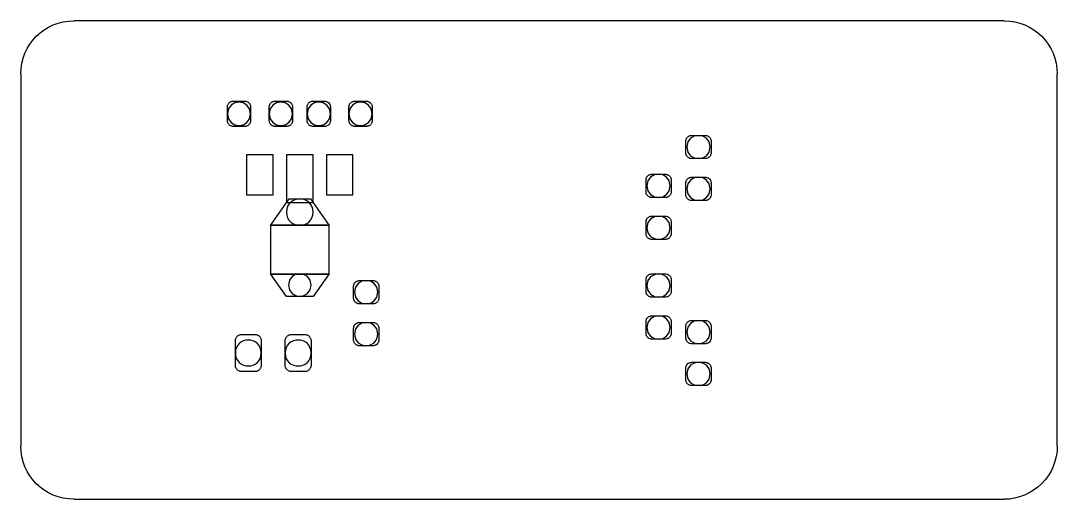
# Model space of a CAD drawing. Extents: x 5 to 105, y 5 to 103.
# Drawn here: x 5.05 to 44.05, y 44.95 to 62.95 of the extents above; entities that cross this region are included whole.
import ezdxf

# ---------------------------------------------------------------- set-up
doc = ezdxf.new("R2010")
doc.units = 0
doc.layers.get('0').update_dxf_attribs({"linetype": 'CONTINUOUS'})

msp = doc.modelspace()

# ---------------------------------------------------------------- linework, layer by layer
at = {"color": 5}
for points in [[(42.054976, 62.954299), (7.055556, 62.954299)], [(5.054644, 60.95476), (5.054644, 46.955271)], [(44.054515, 46.955271), (44.054515, 60.95476)], [(7.055556, 44.95436), (42.054976, 44.95436)]]:
    msp.add_lwpolyline(points, dxfattribs=at)
at = {"color": 7}
for points in [[(13.507531, 59.929503), (13.529579, 59.925369), (13.550249, 59.921235), (13.588835, 59.904698), (13.608127, 59.893674), (13.6412, 59.866113), (13.668761, 59.83304), (13.679785, 59.813748), (13.688053, 59.794455), (13.694944, 59.775163), (13.700456, 59.754492), (13.70459, 59.732443), (13.70459, 59.177094), (13.700456, 59.156424), (13.694944, 59.135753), (13.688053, 59.115082), (13.679785, 59.09579), (13.668761, 59.077876), (13.65498, 59.059961), (13.6412, 59.043424), (13.624664, 59.029644), (13.608127, 59.017242), (13.588835, 59.006218), (13.569542, 58.996571), (13.550249, 58.989681), (13.529579, 58.984169), (13.507531, 58.981413), (13.48686, 58.980035), (13.048644, 58.980035), (13.027973, 58.981413), (13.005925, 58.984169), (12.985254, 58.989681), (12.964583, 58.996571), (12.945291, 59.006218), (12.927376, 59.017242), (12.909462, 59.029644), (12.894303, 59.043424), (12.879145, 59.059961), (12.866743, 59.077876), (12.855718, 59.09579), (12.846072, 59.115082), (12.839182, 59.135753), (12.83367, 59.156424), (12.830914, 59.177094), (12.829536, 59.199143), (12.829536, 59.711773), (12.830914, 59.732443), (12.83367, 59.754492), (12.839182, 59.775163), (12.846072, 59.794455), (12.855718, 59.813748), (12.866743, 59.83304), (12.879145, 59.849577), (12.894303, 59.866113), (12.909462, 59.879894), (12.927376, 59.893674), (12.945291, 59.904698), (12.964583, 59.912966), (12.985254, 59.921235), (13.005925, 59.925369), (13.027973, 59.929503)], [(15.082628, 59.929503), (15.103299, 59.925369), (15.125347, 59.921235), (15.163932, 59.904698), (15.183225, 59.893674), (15.216298, 59.866113), (15.230078, 59.849577), (15.24248, 59.83304), (15.253505, 59.813748), (15.263151, 59.794455), (15.270041, 59.775163), (15.275553, 59.754492), (15.27831, 59.732443), (15.279687, 59.711773), (15.279687, 59.199143), (15.27831, 59.177094), (15.275553, 59.156424), (15.270041, 59.135753), (15.263151, 59.115082), (15.253505, 59.09579), (15.24248, 59.077876), (15.230078, 59.059961), (15.216298, 59.043424), (15.199761, 59.029644), (15.183225, 59.017242), (15.163932, 59.006218), (15.14464, 58.996571), (15.125347, 58.989681), (15.103299, 58.984169), (15.082628, 58.981413), (15.060579, 58.980035), (14.623741, 58.980035), (14.601693, 58.981413), (14.581022, 58.984169), (14.560352, 58.989681), (14.539681, 58.996571), (14.520388, 59.006218), (14.502474, 59.017242), (14.48456, 59.029644), (14.469401, 59.043424), (14.454243, 59.059961), (14.44184, 59.077876), (14.430816, 59.09579), (14.42117, 59.115082), (14.41428, 59.135753), (14.408767, 59.156424), (14.406011, 59.177094), (14.404633, 59.199143), (14.404633, 59.711773), (14.406011, 59.732443), (14.408767, 59.754492), (14.41428, 59.775163), (14.42117, 59.794455), (14.430816, 59.813748), (14.44184, 59.83304), (14.454243, 59.849577), (14.469401, 59.866113), (14.48456, 59.879894), (14.502474, 59.893674), (14.520388, 59.904698), (14.539681, 59.912966), (14.560352, 59.921235), (14.601693, 59.929503)], [(16.50752, 59.929503), (16.529568, 59.925369), (16.550239, 59.921235), (16.588824, 59.904698), (16.608116, 59.893674), (16.641189, 59.866113), (16.66875, 59.83304), (16.679774, 59.813748), (16.688043, 59.794455), (16.694933, 59.775163), (16.700445, 59.754492), (16.704579, 59.732443), (16.704579, 59.177094), (16.700445, 59.156424), (16.694933, 59.135753), (16.688043, 59.115082), (16.679774, 59.09579), (16.66875, 59.077876), (16.65497, 59.059961), (16.641189, 59.043424), (16.624653, 59.029644), (16.608116, 59.017242), (16.588824, 59.006218), (16.569531, 58.996571), (16.550239, 58.989681), (16.529568, 58.984169), (16.50752, 58.981413), (16.486849, 58.980035), (16.048633, 58.980035), (16.027962, 58.981413), (16.005914, 58.984169), (15.985243, 58.989681), (15.964572, 58.996571), (15.94528, 59.006218), (15.927366, 59.017242), (15.909451, 59.029644), (15.894293, 59.043424), (15.879134, 59.059961), (15.866732, 59.077876), (15.855708, 59.09579), (15.846061, 59.115082), (15.839171, 59.135753), (15.833659, 59.156424), (15.830903, 59.177094), (15.829525, 59.199143), (15.829525, 59.711773), (15.830903, 59.732443), (15.833659, 59.754492), (15.839171, 59.775163), (15.846061, 59.794455), (15.855708, 59.813748), (15.866732, 59.83304), (15.879134, 59.849577), (15.894293, 59.866113), (15.909451, 59.879894), (15.927366, 59.893674), (15.94528, 59.904698), (15.964572, 59.912966), (15.985243, 59.921235), (16.005914, 59.925369), (16.027962, 59.929503)], [(18.082617, 59.929503), (18.103288, 59.925369), (18.125336, 59.921235), (18.163921, 59.904698), (18.183214, 59.893674), (18.216287, 59.866113), (18.230067, 59.849577), (18.24247, 59.83304), (18.253494, 59.813748), (18.26314, 59.794455), (18.270031, 59.775163), (18.275543, 59.754492), (18.278299, 59.732443), (18.279677, 59.711773), (18.279677, 59.199143), (18.278299, 59.177094), (18.275543, 59.156424), (18.270031, 59.135753), (18.26314, 59.115082), (18.253494, 59.09579), (18.24247, 59.077876), (18.230067, 59.059961), (18.216287, 59.043424), (18.199751, 59.029644), (18.183214, 59.017242), (18.163921, 59.006218), (18.144629, 58.996571), (18.125336, 58.989681), (18.103288, 58.984169), (18.082617, 58.981413), (18.060569, 58.980035), (17.62373, 58.980035), (17.601682, 58.981413), (17.581011, 58.984169), (17.560341, 58.989681), (17.53967, 58.996571), (17.520378, 59.006218), (17.502463, 59.017242), (17.484549, 59.029644), (17.46939, 59.043424), (17.454232, 59.059961), (17.441829, 59.077876), (17.430805, 59.09579), (17.421159, 59.115082), (17.414269, 59.135753), (17.408756, 59.156424), (17.406001, 59.177094), (17.404623, 59.199143), (17.404623, 59.711773), (17.406001, 59.732443), (17.408756, 59.754492), (17.414269, 59.775163), (17.421159, 59.794455), (17.430805, 59.813748), (17.441829, 59.83304), (17.454232, 59.849577), (17.46939, 59.866113), (17.484549, 59.879894), (17.502463, 59.893674), (17.520378, 59.904698), (17.53967, 59.912966), (17.560341, 59.921235), (17.601682, 59.929503)], [(30.832227, 58.641037), (30.854275, 58.638281), (30.874946, 58.632769), (30.895616, 58.625879), (30.914909, 58.616233), (30.932823, 58.605208), (30.94936, 58.592806), (30.965896, 58.579026), (30.993457, 58.545953), (31.004481, 58.52666), (31.012749, 58.507368), (31.021018, 58.486697), (31.029286, 58.445356), (31.030664, 58.423307), (31.030664, 57.986469), (31.029286, 57.964421), (31.021018, 57.923079), (31.012749, 57.902409), (31.004481, 57.883116), (30.993457, 57.865202), (30.979677, 57.847287), (30.965896, 57.832129), (30.94936, 57.81697), (30.932823, 57.804568), (30.914909, 57.793544), (30.895616, 57.783898), (30.874946, 57.777007), (30.854275, 57.771495), (30.832227, 57.768739), (30.811556, 57.767361), (30.298926, 57.767361), (30.276877, 57.768739), (30.256207, 57.771495), (30.235536, 57.777007), (30.214866, 57.783898), (30.195573, 57.793544), (30.177659, 57.804568), (30.159744, 57.81697), (30.129427, 57.847287), (30.117025, 57.865202), (30.106001, 57.883116), (30.096354, 57.902409), (30.089464, 57.923079), (30.083952, 57.94375), (30.081196, 57.964421), (30.079818, 57.986469), (30.079818, 58.423307), (30.081196, 58.445356), (30.083952, 58.466027), (30.089464, 58.486697), (30.096354, 58.507368), (30.106001, 58.52666), (30.117025, 58.545953), (30.129427, 58.562489), (30.144586, 58.579026), (30.159744, 58.592806), (30.177659, 58.605208), (30.195573, 58.616233), (30.214866, 58.625879), (30.235536, 58.632769), (30.256207, 58.638281), (30.276877, 58.641037), (30.298926, 58.642415), (30.811556, 58.642415)], [(13.554384, 56.408615), (14.55484, 56.408615), (14.55484, 57.909299), (13.554384, 57.909299)], [(15.055067, 56.112337), (16.055523, 56.112337), (16.055523, 57.912055), (15.055067, 57.912055)], [(16.554373, 56.408615), (17.554829, 56.408615), (17.554829, 57.909299), (16.554373, 57.909299)], [(29.332921, 57.178939), (29.353591, 57.176183), (29.374262, 57.170671), (29.394933, 57.16378), (29.414225, 57.154134), (29.43214, 57.14311), (29.450054, 57.130707), (29.466591, 57.115549), (29.480371, 57.100391), (29.492774, 57.082476), (29.503798, 57.064561), (29.513444, 57.045269), (29.520334, 57.024598), (29.525847, 57.003928), (29.528602, 56.983257), (29.52998, 56.961209), (29.52998, 56.52437), (29.528602, 56.502322), (29.525847, 56.481652), (29.520334, 56.459603), (29.513444, 56.44031), (29.503798, 56.421018), (29.492774, 56.401725), (29.480371, 56.385189), (29.466591, 56.368652), (29.450054, 56.354872), (29.43214, 56.342469), (29.414225, 56.331445), (29.394933, 56.321799), (29.374262, 56.314909), (29.353591, 56.309397), (29.332921, 56.306641), (29.310873, 56.305263), (28.798242, 56.305263), (28.777572, 56.306641), (28.755523, 56.309397), (28.734852, 56.314909), (28.71556, 56.321799), (28.696267, 56.331445), (28.676975, 56.342469), (28.660439, 56.354872), (28.643902, 56.368652), (28.616341, 56.401725), (28.605317, 56.421018), (28.588781, 56.459603), (28.584646, 56.481652), (28.580512, 56.502322), (28.580512, 56.983257), (28.588781, 57.024598), (28.597049, 57.045269), (28.605317, 57.064561), (28.616341, 57.082476), (28.630122, 57.100391), (28.643902, 57.115549), (28.660439, 57.130707), (28.676975, 57.14311), (28.696267, 57.154134), (28.71556, 57.16378), (28.734852, 57.170671), (28.755523, 57.176183), (28.777572, 57.178939), (28.798242, 57.180317), (29.310873, 57.180317)], [(30.832227, 57.06594), (30.854275, 57.063184), (30.874946, 57.057671), (30.895616, 57.050781), (30.914909, 57.041135), (30.932823, 57.030111), (30.94936, 57.017708), (30.965896, 57.003928), (30.993457, 56.970855), (31.004481, 56.951562), (31.012749, 56.93227), (31.021018, 56.911599), (31.029286, 56.870258), (31.030664, 56.84821), (31.030664, 56.411372), (31.029286, 56.389323), (31.021018, 56.347982), (31.012749, 56.327311), (31.004481, 56.308019), (30.993457, 56.290104), (30.979677, 56.27219), (30.965896, 56.257031), (30.94936, 56.241873), (30.932823, 56.22947), (30.914909, 56.218446), (30.895616, 56.2088), (30.874946, 56.20191), (30.854275, 56.196398), (30.832227, 56.193641), (30.811556, 56.192263), (30.298926, 56.192263), (30.276877, 56.193641), (30.256207, 56.196398), (30.235536, 56.20191), (30.214866, 56.2088), (30.195573, 56.218446), (30.177659, 56.22947), (30.159744, 56.241873), (30.129427, 56.27219), (30.117025, 56.290104), (30.106001, 56.308019), (30.096354, 56.327311), (30.089464, 56.347982), (30.083952, 56.368652), (30.081196, 56.389323), (30.079818, 56.411372), (30.079818, 56.84821), (30.081196, 56.870258), (30.083952, 56.890929), (30.089464, 56.911599), (30.096354, 56.93227), (30.106001, 56.951562), (30.117025, 56.970855), (30.129427, 56.987391), (30.144586, 57.003928), (30.159744, 57.017708), (30.177659, 57.030111), (30.195573, 57.041135), (30.214866, 57.050781), (30.235536, 57.057671), (30.256207, 57.063184), (30.276877, 57.06594), (30.298926, 57.067318), (30.811556, 57.067318)], [(14.455621, 55.255197), (15.155664, 56.255653), (15.954926, 56.255653), (16.65497, 55.255197)], [(29.332921, 55.603841), (29.353591, 55.601085), (29.374262, 55.595573), (29.394933, 55.588683), (29.414225, 55.579036), (29.43214, 55.568012), (29.450054, 55.55561), (29.466591, 55.540451), (29.480371, 55.525293), (29.492774, 55.507378), (29.503798, 55.489464), (29.513444, 55.470171), (29.520334, 55.449501), (29.525847, 55.42883), (29.528602, 55.40816), (29.52998, 55.386111), (29.52998, 54.949273), (29.528602, 54.927224), (29.525847, 54.906554), (29.520334, 54.885883), (29.513444, 54.865212), (29.503798, 54.84592), (29.492774, 54.826627), (29.480371, 54.810091), (29.466591, 54.793555), (29.450054, 54.779774), (29.43214, 54.767372), (29.414225, 54.756348), (29.394933, 54.746701), (29.374262, 54.739811), (29.353591, 54.734299), (29.332921, 54.731543), (29.310873, 54.730165), (28.798242, 54.730165), (28.777572, 54.731543), (28.755523, 54.734299), (28.734852, 54.739811), (28.71556, 54.746701), (28.696267, 54.756348), (28.676975, 54.767372), (28.660439, 54.779774), (28.643902, 54.793555), (28.616341, 54.826627), (28.605317, 54.84592), (28.597049, 54.865212), (28.588781, 54.885883), (28.580512, 54.927224), (28.580512, 55.40816), (28.588781, 55.449501), (28.597049, 55.470171), (28.605317, 55.489464), (28.616341, 55.507378), (28.630122, 55.525293), (28.643902, 55.540451), (28.660439, 55.55561), (28.676975, 55.568012), (28.696267, 55.579036), (28.71556, 55.588683), (28.734852, 55.595573), (28.755523, 55.601085), (28.777572, 55.603841), (28.798242, 55.605219), (29.310873, 55.605219)], [(14.455621, 53.425163), (16.65497, 53.425163), (16.65497, 55.264844), (14.455621, 55.264844)], [(16.65497, 53.436187), (16.055523, 52.587315), (15.055067, 52.587315), (14.455621, 53.436187)], [(18.332042, 53.178494), (18.354091, 53.175738), (18.374761, 53.170226), (18.395432, 53.163336), (18.414724, 53.153689), (18.432639, 53.142665), (18.450553, 53.130263), (18.465712, 53.116482), (18.48087, 53.099946), (18.493273, 53.083409), (18.504297, 53.064117), (18.513943, 53.044824), (18.520833, 53.024153), (18.526345, 53.003483), (18.529102, 52.982812), (18.53048, 52.960764), (18.53048, 52.523926), (18.529102, 52.501877), (18.526345, 52.481207), (18.520833, 52.460536), (18.513943, 52.439865), (18.504297, 52.420573), (18.493273, 52.402659), (18.48087, 52.384744), (18.450553, 52.354427), (18.432639, 52.342025), (18.414724, 52.331001), (18.395432, 52.321354), (18.374761, 52.314464), (18.354091, 52.308952), (18.332042, 52.306196), (18.311372, 52.304818), (17.798741, 52.304818), (17.776693, 52.306196), (17.756022, 52.308952), (17.735352, 52.314464), (17.714681, 52.321354), (17.695388, 52.331001), (17.677474, 52.342025), (17.65956, 52.354427), (17.629243, 52.384744), (17.61684, 52.402659), (17.605816, 52.420573), (17.59617, 52.439865), (17.58928, 52.460536), (17.583767, 52.481207), (17.581011, 52.501877), (17.579633, 52.523926), (17.579633, 52.960764), (17.581011, 52.982812), (17.583767, 53.003483), (17.58928, 53.024153), (17.59617, 53.044824), (17.605816, 53.064117), (17.61684, 53.083409), (17.629243, 53.099946), (17.644401, 53.116482), (17.65956, 53.130263), (17.677474, 53.142665), (17.695388, 53.153689), (17.714681, 53.163336), (17.735352, 53.170226), (17.756022, 53.175738), (17.776693, 53.178494), (17.798741, 53.179872), (18.311372, 53.179872)], [(29.332921, 53.429297), (29.374262, 53.421028), (29.394933, 53.41276), (29.414225, 53.404492), (29.43214, 53.393468), (29.450054, 53.379687), (29.466591, 53.365907), (29.480371, 53.34937), (29.492774, 53.332834), (29.503798, 53.31492), (29.513444, 53.295627), (29.520334, 53.274957), (29.525847, 53.254286), (29.528602, 53.232237), (29.52998, 53.211567), (29.52998, 52.773351), (29.528602, 52.75268), (29.525847, 52.730631), (29.520334, 52.709961), (29.513444, 52.690668), (29.503798, 52.669998), (29.492774, 52.652083), (29.480371, 52.635547), (29.466591, 52.61901), (29.450054, 52.60523), (29.43214, 52.59145), (29.414225, 52.580425), (29.394933, 52.572157), (29.374262, 52.563889), (29.332921, 52.55562), (28.777572, 52.55562), (28.755523, 52.559755), (28.734852, 52.563889), (28.696267, 52.580425), (28.676975, 52.59145), (28.643902, 52.61901), (28.616341, 52.652083), (28.605317, 52.669998), (28.597049, 52.690668), (28.588781, 52.709961), (28.584646, 52.730631), (28.580512, 52.75268), (28.580512, 53.232237), (28.584646, 53.254286), (28.588781, 53.274957), (28.597049, 53.295627), (28.605317, 53.31492), (28.616341, 53.332834), (28.643902, 53.365907), (28.676975, 53.393468), (28.696267, 53.404492), (28.734852, 53.421028), (28.755523, 53.425163), (28.777572, 53.429297)], [(18.332042, 51.603396), (18.354091, 51.60064), (18.374761, 51.595128), (18.395432, 51.588238), (18.414724, 51.578591), (18.432639, 51.567567), (18.450553, 51.555165), (18.465712, 51.541384), (18.48087, 51.524848), (18.493273, 51.508311), (18.504297, 51.489019), (18.513943, 51.469726), (18.520833, 51.449056), (18.526345, 51.428385), (18.529102, 51.407715), (18.53048, 51.385666), (18.53048, 50.948828), (18.529102, 50.92678), (18.526345, 50.906109), (18.520833, 50.885438), (18.513943, 50.864768), (18.504297, 50.845475), (18.493273, 50.827561), (18.48087, 50.809646), (18.450553, 50.779329), (18.432639, 50.766927), (18.414724, 50.755903), (18.395432, 50.746256), (18.374761, 50.739366), (18.354091, 50.733854), (18.332042, 50.731098), (18.311372, 50.72972), (17.798741, 50.72972), (17.776693, 50.731098), (17.756022, 50.733854), (17.735352, 50.739366), (17.714681, 50.746256), (17.695388, 50.755903), (17.677474, 50.766927), (17.65956, 50.779329), (17.629243, 50.809646), (17.61684, 50.827561), (17.605816, 50.845475), (17.59617, 50.864768), (17.58928, 50.885438), (17.583767, 50.906109), (17.581011, 50.92678), (17.579633, 50.948828), (17.579633, 51.385666), (17.581011, 51.407715), (17.583767, 51.428385), (17.58928, 51.449056), (17.59617, 51.469726), (17.605816, 51.489019), (17.61684, 51.508311), (17.629243, 51.524848), (17.644401, 51.541384), (17.65956, 51.555165), (17.677474, 51.567567), (17.695388, 51.578591), (17.714681, 51.588238), (17.735352, 51.595128), (17.756022, 51.60064), (17.776693, 51.603396), (17.798741, 51.604774), (18.311372, 51.604774)], [(29.332921, 51.854199), (29.353591, 51.851443), (29.374262, 51.845931), (29.394933, 51.837663), (29.414225, 51.829395), (29.43214, 51.81837), (29.450054, 51.805968), (29.466591, 51.79081), (29.480371, 51.775651), (29.492774, 51.757737), (29.503798, 51.739822), (29.513444, 51.72053), (29.520334, 51.699859), (29.525847, 51.679188), (29.528602, 51.65714), (29.52998, 51.636469), (29.52998, 51.198253), (29.528602, 51.177582), (29.525847, 51.155534), (29.520334, 51.134863), (29.513444, 51.115571), (29.503798, 51.096278), (29.492774, 51.076986), (29.480371, 51.060449), (29.466591, 51.043913), (29.450054, 51.030132), (29.43214, 51.016352), (29.414225, 51.005328), (29.394933, 50.99706), (29.374262, 50.988791), (29.332921, 50.980523), (28.777572, 50.980523), (28.755523, 50.984657), (28.734852, 50.988791), (28.696267, 51.005328), (28.676975, 51.016352), (28.643902, 51.043913), (28.616341, 51.076986), (28.605317, 51.096278), (28.588781, 51.134863), (28.584646, 51.155534), (28.580512, 51.177582), (28.580512, 51.65714), (28.584646, 51.679188), (28.588781, 51.699859), (28.597049, 51.72053), (28.605317, 51.739822), (28.616341, 51.757737), (28.630122, 51.775651), (28.643902, 51.79081), (28.660439, 51.805968), (28.676975, 51.81837), (28.696267, 51.829395), (28.734852, 51.845931), (28.755523, 51.851443), (28.777572, 51.854199), (28.798242, 51.855577), (29.310873, 51.855577)], [(30.832227, 51.679188), (30.854275, 51.676432), (30.874946, 51.67092), (30.895616, 51.662652), (30.914909, 51.654384), (30.932823, 51.643359), (30.94936, 51.630957), (30.965896, 51.615799), (30.979677, 51.60064), (30.993457, 51.582726), (31.004481, 51.564811), (31.012749, 51.545519), (31.021018, 51.524848), (31.025152, 51.504178), (31.029286, 51.482129), (31.030664, 51.461458), (31.030664, 51.023242), (31.029286, 51.002572), (31.025152, 50.980523), (31.021018, 50.959852), (31.004481, 50.921267), (30.993457, 50.901975), (30.965896, 50.868902), (30.932823, 50.841341), (30.914909, 50.830317), (30.895616, 50.822049), (30.874946, 50.81378), (30.854275, 50.809646), (30.832227, 50.805512), (30.276877, 50.805512), (30.235536, 50.81378), (30.214866, 50.822049), (30.195573, 50.830317), (30.177659, 50.841341), (30.159744, 50.855122), (30.144586, 50.868902), (30.129427, 50.885438), (30.117025, 50.901975), (30.106001, 50.921267), (30.096354, 50.94056), (30.089464, 50.959852), (30.083952, 50.980523), (30.081196, 51.002572), (30.079818, 51.023242), (30.079818, 51.461458), (30.081196, 51.482129), (30.083952, 51.504178), (30.089464, 51.524848), (30.096354, 51.545519), (30.106001, 51.564811), (30.117025, 51.582726), (30.129427, 51.60064), (30.159744, 51.630957), (30.177659, 51.643359), (30.195573, 51.654384), (30.214866, 51.662652), (30.235536, 51.67092), (30.256207, 51.676432), (30.276877, 51.679188), (30.298926, 51.680566), (30.811556, 51.680566)], [(13.885113, 51.154156), (13.908539, 51.150022), (13.931966, 51.144509), (13.954015, 51.136241), (13.976064, 51.126595), (13.996734, 51.114193), (14.016027, 51.099034), (14.033941, 51.083876), (14.049099, 51.065961), (14.064258, 51.046669), (14.07666, 51.025998), (14.086307, 51.00395), (14.094575, 50.981901), (14.100087, 50.958474), (14.104221, 50.935048), (14.105599, 50.911621), (14.105599, 49.99936), (14.104221, 49.974555), (14.100087, 49.951128), (14.094575, 49.927702), (14.086307, 49.905653), (14.07666, 49.883605), (14.064258, 49.862934), (14.049099, 49.843641), (14.033941, 49.825727), (14.016027, 49.810568), (13.996734, 49.79541), (13.976064, 49.784386), (13.954015, 49.773362), (13.931966, 49.765093), (13.908539, 49.759581), (13.885113, 49.756825), (13.861686, 49.755447), (13.373861, 49.755447), (13.350434, 49.756825), (13.32563, 49.759581), (13.303581, 49.765093), (13.280154, 49.773362), (13.238813, 49.79541), (13.21952, 49.810568), (13.201606, 49.825727), (13.185069, 49.843641), (13.171289, 49.862934), (13.158887, 49.883605), (13.147862, 49.905653), (13.140972, 49.927702), (13.134082, 49.951128), (13.131326, 49.974555), (13.129948, 49.99936), (13.129948, 50.911621), (13.131326, 50.935048), (13.134082, 50.958474), (13.140972, 50.981901), (13.147862, 51.00395), (13.158887, 51.025998), (13.171289, 51.046669), (13.185069, 51.065961), (13.201606, 51.083876), (13.21952, 51.099034), (13.238813, 51.114193), (13.259484, 51.126595), (13.280154, 51.136241), (13.303581, 51.144509), (13.32563, 51.150022), (13.350434, 51.154156), (13.373861, 51.155534), (13.861686, 51.155534)], [(15.760623, 51.154156), (15.78405, 51.150022), (15.807476, 51.144509), (15.829525, 51.136241), (15.851573, 51.126595), (15.872244, 51.114193), (15.891536, 51.099034), (15.908073, 51.083876), (15.924609, 51.065961), (15.93839, 51.046669), (15.950792, 51.025998), (15.961816, 51.00395), (15.970085, 50.981901), (15.975597, 50.958474), (15.978353, 50.935048), (15.979731, 50.911621), (15.979731, 49.99936), (15.978353, 49.974555), (15.975597, 49.951128), (15.970085, 49.927702), (15.961816, 49.905653), (15.950792, 49.883605), (15.93839, 49.862934), (15.924609, 49.843641), (15.908073, 49.825727), (15.891536, 49.810568), (15.872244, 49.79541), (15.851573, 49.784386), (15.829525, 49.773362), (15.807476, 49.765093), (15.78405, 49.759581), (15.760623, 49.756825), (15.735818, 49.755447), (15.249371, 49.755447), (15.224566, 49.756825), (15.201139, 49.759581), (15.177713, 49.765093), (15.155664, 49.773362), (15.133616, 49.784386), (15.112945, 49.79541), (15.093652, 49.810568), (15.075738, 49.825727), (15.060579, 49.843641), (15.045421, 49.862934), (15.034397, 49.883605), (15.023373, 49.905653), (15.015104, 49.927702), (15.009592, 49.951128), (15.006836, 49.974555), (15.005458, 49.99936), (15.005458, 50.911621), (15.006836, 50.935048), (15.009592, 50.958474), (15.015104, 50.981901), (15.023373, 51.00395), (15.034397, 51.025998), (15.045421, 51.046669), (15.060579, 51.065961), (15.075738, 51.083876), (15.093652, 51.099034), (15.112945, 51.114193), (15.133616, 51.126595), (15.155664, 51.136241), (15.177713, 51.144509), (15.201139, 51.150022), (15.224566, 51.154156), (15.249371, 51.155534), (15.735818, 51.155534)], [(30.832227, 50.104091), (30.854275, 50.101335), (30.874946, 50.095822), (30.895616, 50.088932), (30.914909, 50.079286), (30.932823, 50.068262), (30.94936, 50.055859), (30.965896, 50.040701), (30.979677, 50.025542), (30.993457, 50.007628), (31.004481, 49.989714), (31.012749, 49.970421), (31.021018, 49.949751), (31.025152, 49.92908), (31.029286, 49.907031), (31.030664, 49.886361), (31.030664, 49.448145), (31.029286, 49.427474), (31.025152, 49.405425), (31.021018, 49.384755), (31.004481, 49.34617), (30.993457, 49.326877), (30.965896, 49.293804), (30.932823, 49.266244), (30.914909, 49.255219), (30.895616, 49.246951), (30.874946, 49.240061), (30.854275, 49.234549), (30.832227, 49.230414), (30.276877, 49.230414), (30.256207, 49.234549), (30.235536, 49.240061), (30.214866, 49.246951), (30.195573, 49.255219), (30.177659, 49.266244), (30.159744, 49.280024), (30.144586, 49.293804), (30.129427, 49.310341), (30.117025, 49.326877), (30.106001, 49.34617), (30.096354, 49.365462), (30.089464, 49.384755), (30.083952, 49.405425), (30.081196, 49.427474), (30.079818, 49.448145), (30.079818, 49.886361), (30.081196, 49.907031), (30.083952, 49.92908), (30.089464, 49.949751), (30.096354, 49.970421), (30.106001, 49.989714), (30.117025, 50.007628), (30.129427, 50.025542), (30.159744, 50.055859), (30.177659, 50.068262), (30.195573, 50.079286), (30.214866, 50.088932), (30.235536, 50.095822), (30.256207, 50.101335), (30.276877, 50.104091), (30.298926, 50.105469), (30.811556, 50.105469)]]:
    msp.add_lwpolyline(points, close=True, dxfattribs=at)
at = {"color": 5}
for points in [[(5.054644, 60.95476), (5.054644, 62.05994), (5.950369, 62.954299), (7.055556, 62.954299)], [(42.054976, 62.954299), (43.160155, 62.954299), (44.054515, 62.05994), (44.054515, 60.95476)], [(7.055556, 44.95436), (5.950369, 44.95436), (5.054644, 45.850091), (5.054644, 46.955271)], [(44.054515, 46.955271), (44.054515, 46.424741), (43.843669, 45.916233), (43.468841, 45.541405)], [(43.468841, 45.541405), (43.094014, 45.165206), (42.585506, 44.95436), (42.054976, 44.95436)]]:
    msp.add_open_spline(points, degree=3, dxfattribs=at)
at = {"color": 7}
for points in [[(13.70459, 59.455458), (13.70459, 60.038368), (12.829536, 60.038368), (12.829536, 59.455458)], [(15.279687, 59.455458), (15.279687, 60.038368), (14.404633, 60.038368), (14.404633, 59.455458)], [(16.704579, 59.455458), (16.704579, 60.038368), (15.829525, 60.038368), (15.829525, 59.455458)], [(18.279677, 59.455458), (18.279677, 60.038368), (17.404623, 60.038368), (17.404623, 59.455458)], [(12.829536, 59.455458), (12.829536, 58.87117), (13.70459, 58.87117), (13.70459, 59.455458)], [(14.404633, 59.455458), (14.404633, 58.87117), (15.279687, 58.87117), (15.279687, 59.455458)], [(15.829525, 59.455458), (15.829525, 58.87117), (16.704579, 58.87117), (16.704579, 59.455458)], [(17.404623, 59.455458), (17.404623, 58.87117), (18.279677, 58.87117), (18.279677, 59.455458)], [(30.992079, 58.205577), (30.992079, 58.788487), (30.117025, 58.788487), (30.117025, 58.205577)], [(30.117025, 58.205577), (30.117025, 57.621289), (30.992079, 57.621289), (30.992079, 58.205577)], [(29.492774, 56.742101), (29.492774, 57.326389), (28.617719, 57.326389), (28.617719, 56.742101)], [(30.992079, 56.63048), (30.992079, 57.21339), (30.117025, 57.21339), (30.117025, 56.63048)], [(28.617719, 56.742101), (28.617719, 56.15919), (29.492774, 56.15919), (29.492774, 56.742101)], [(30.117025, 56.63048), (30.117025, 56.046191), (30.992079, 56.046191), (30.992079, 56.63048)], [(16.055523, 55.755425), (16.055523, 56.421018), (15.055067, 56.421018), (15.055067, 55.755425)], [(15.055067, 55.755425), (15.055067, 55.088455), (16.055523, 55.088455), (16.055523, 55.755425)], [(29.492774, 55.167003), (29.492774, 55.751291), (28.617719, 55.751291), (28.617719, 55.167003)], [(28.617719, 55.167003), (28.617719, 54.584093), (29.492774, 54.584093), (29.492774, 55.167003)], [(15.979731, 53.011751), (15.979731, 53.578125), (15.129481, 53.578125), (15.129481, 53.011751)], [(29.492774, 52.992459), (29.492774, 53.575369), (28.617719, 53.575369), (28.617719, 52.992459)], [(18.491895, 52.743034), (18.491895, 53.325944), (17.61684, 53.325944), (17.61684, 52.743034)], [(15.129481, 53.011751), (15.129481, 52.445377), (15.979731, 52.445377), (15.979731, 53.011751)], [(17.61684, 52.743034), (17.61684, 52.158745), (18.491895, 52.158745), (18.491895, 52.743034)], [(28.617719, 52.992459), (28.617719, 52.409549), (29.492774, 52.409549), (29.492774, 52.992459)], [(29.492774, 51.417361), (29.492774, 52.000271), (28.617719, 52.000271), (28.617719, 51.417361)], [(18.491895, 51.167936), (18.491895, 51.750846), (17.61684, 51.750846), (17.61684, 51.167936)], [(30.992079, 51.24235), (30.992079, 51.82526), (30.117025, 51.82526), (30.117025, 51.24235)], [(14.105599, 50.45549), (14.105599, 51.104546), (13.129948, 51.104546), (13.129948, 50.45549)], [(15.979731, 50.45549), (15.979731, 51.104546), (15.005458, 51.104546), (15.005458, 50.45549)], [(17.61684, 51.167936), (17.61684, 50.583648), (18.491895, 50.583648), (18.491895, 51.167936)], [(28.617719, 51.417361), (28.617719, 50.834451), (29.492774, 50.834451), (29.492774, 51.417361)], [(30.117025, 51.24235), (30.117025, 50.65944), (30.992079, 50.65944), (30.992079, 51.24235)], [(13.129948, 50.45549), (13.129948, 49.805056), (14.105599, 49.805056), (14.105599, 50.45549)], [(15.005458, 50.45549), (15.005458, 49.805056), (15.979731, 49.805056), (15.979731, 50.45549)], [(30.992079, 49.667252), (30.992079, 50.250163), (30.117025, 50.250163), (30.117025, 49.667252)], [(30.117025, 49.667252), (30.117025, 49.084343), (30.992079, 49.084343), (30.992079, 49.667252)]]:
    msp.add_open_spline(points, degree=3, dxfattribs=at)

doc.saveas('drawing.dxf')
